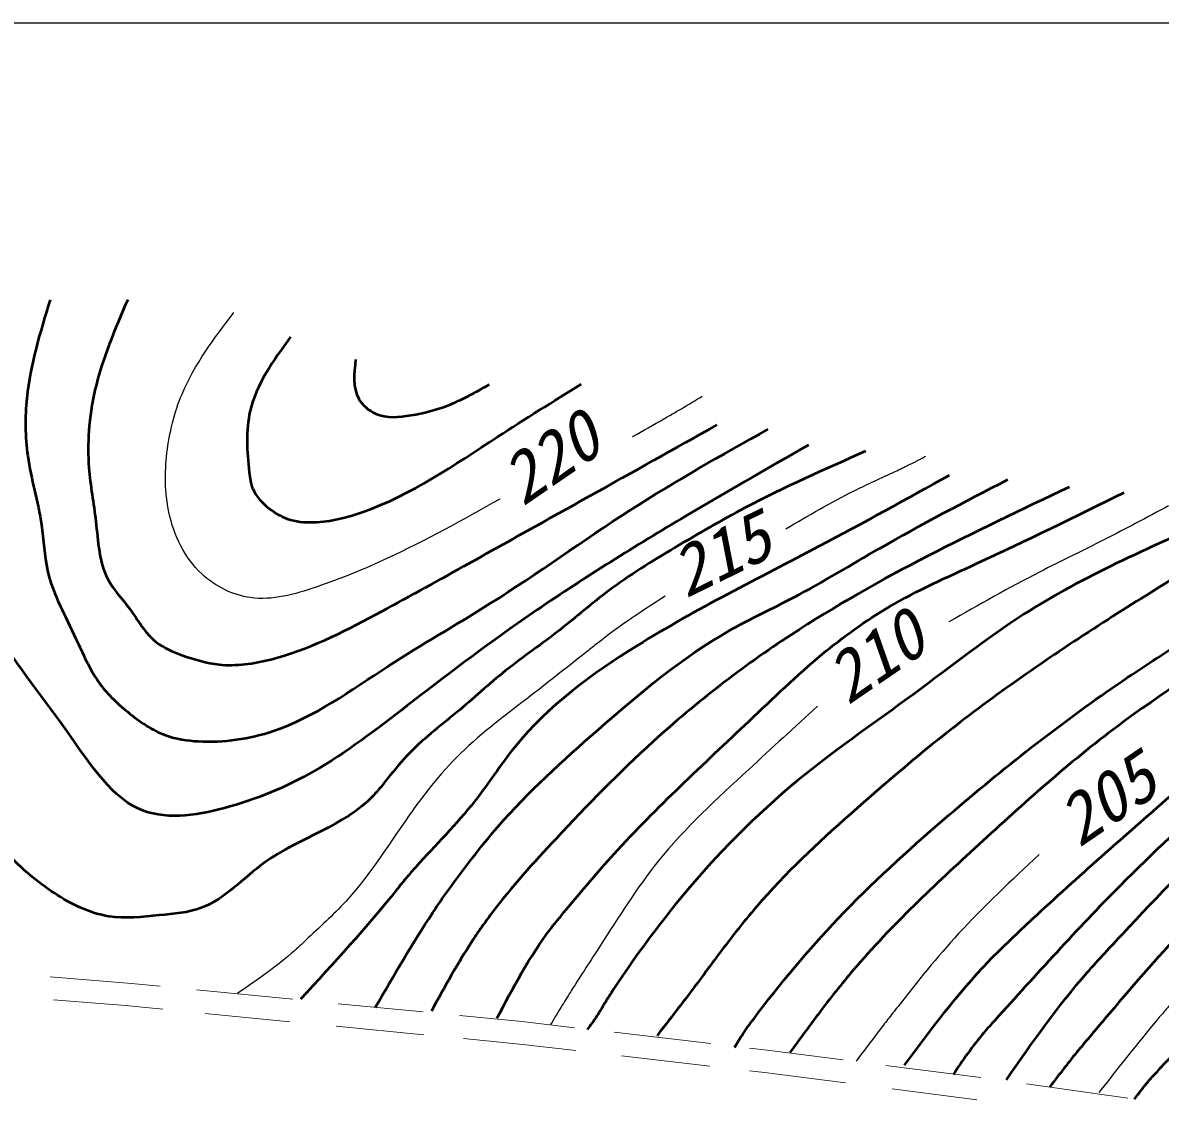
# Model space of a CAD drawing. Units: millimetres, scale not verified. Extents: x 40000 to 680000, y 20000 to 380000.
# Drawn here: x 98778 to 128997, y 274863 to 303554 of the extents above; entities that cross this region are included whole.
import ezdxf
from ezdxf.enums import TextEntityAlignment as Align

# ---------------------------------------------------------------- set-up
doc = ezdxf.new("R2010")
doc.units = ezdxf.units.MM
doc.header["$LTSCALE"] = 1000
for name, color, linetype, lineweight in [('M-BGD', 7, 'Continuous', 13), ('M-STR-STR3', 7, 'Continuous', 25), ('M-TTL-LINE', 7, 'Continuous', 50)]:
    doc.layers.add(name, color=color, linetype=linetype, lineweight=lineweight)
doc.styles.add('ＭＳ ゴシック', font='')
doc.styles.get('ＭＳ ゴシック').set_extended_font_data('MS Gothic')

msp = doc.modelspace()

# ---------------------------------------------------------------- linework, layer by layer
at = {"layer": 'M-BGD'}
for p, q in [((99509, 278222), (101560, 278053)), ((101560, 278053), (102433, 277968)), ((103398, 277874), (105952, 277625)), ((99598, 277613), (101507, 277456)), ((101507, 277456), (102497, 277359)), ((107159, 277507), (109416, 277287)), ((103627, 277249), (105878, 277029)), ((110383, 277193), (112042, 277031)), ((107108, 276910), (109432, 276683)), ((112042, 277031), (113439, 276869)), ((110487, 276580), (111978, 276435)), ((114492, 276746), (117060, 276446)), ((111978, 276435), (113471, 276261)), ((118086, 276327), (118555, 276272)), ((118555, 276272), (120571, 276014)), ((114684, 276119), (117035, 275845)), ((118082, 275723), (118483, 275676)), ((118483, 275676), (120637, 275401)), ((121706, 275869), (124227, 275546)), ((125444, 275381), (128140, 275002)), ((121871, 275243), (124126, 274954))]:
    msp.add_line(p, q, dxfattribs=at)
at = {"layer": 'M-BGD', "lineweight": 25}
for points, knots in [([(111453, 290905), (110468, 290356), (109482, 289806), (108470, 289335), (107855, 289049), (107229, 288792), (106569, 288568), (106000, 288375), (105406, 288208), (104825, 288289), (104353, 288355), (103890, 288585), (103534, 288917), (103074, 289346), (102792, 289944), (102662, 290556), (102551, 291075), (102549, 291603), (102610, 292126), (102672, 292666), (102803, 293200), (103011, 293696), (103340, 294481), (103864, 295170), (104389, 295859)], [0, 0, 0, 0, 1, 1, 1, 2, 2, 2, 3, 3, 3, 4, 4, 4, 5, 5, 5, 6, 6, 6, 7, 7, 7, 8, 8, 8, 8]), ([(114980, 292566), (115258, 292721), (115537, 292877), (115813, 293037), (115859, 293063), (115905, 293090), (115951, 293117), (115997, 293143), (116043, 293170), (116089, 293197), (116135, 293224), (116181, 293250), (116227, 293277), (116294, 293316), (116361, 293357), (116428, 293397), (116495, 293437), (116562, 293477), (116629, 293517), (116696, 293557), (116763, 293597), (116830, 293637)], [0, 0, 0, 0, 1, 1, 1, 2, 2, 2, 3, 3, 3, 4, 4, 4, 5, 5, 5, 6, 6, 6, 7, 7, 7, 7]), ([(119048, 290116), (119647, 290468), (120246, 290819), (120867, 291128), (121224, 291305), (121589, 291469), (121952, 291637), (122012, 291665), (122072, 291693), (122132, 291723), (122192, 291752), (122252, 291782), (122312, 291811), (122371, 291840), (122432, 291868), (122491, 291899), (122522, 291915), (122552, 291931), (122583, 291948), (122613, 291964), (122644, 291980), (122675, 291996), (122706, 292013), (122736, 292029), (122767, 292045)], [0, 0, 0, 0, 1, 1, 1, 2, 2, 2, 3, 3, 3, 4, 4, 4, 5, 5, 5, 6, 6, 6, 7, 7, 7, 8, 8, 8, 8]), ([(129212, 290724), (128649, 290422), (128086, 290120), (127516, 289831), (126942, 289540), (126361, 289262), (125789, 288967), (124974, 288548), (124176, 288095), (123378, 287643)], [0, 0, 0, 0, 1, 1, 1, 2, 2, 2, 3, 3, 3, 3]), ([(115846, 288327), (115309, 287981), (114772, 287635), (114266, 287247), (114178, 287179), (114090, 287110), (114003, 287041), (113915, 286972), (113827, 286903), (113740, 286834), (113214, 286420), (112692, 286005), (112160, 285596), (111521, 285104), (110871, 284620), (110306, 284051), (109765, 283506), (109303, 282884), (108863, 282247), (108400, 281576), (107961, 280889), (107420, 280289), (107090, 279923), (106722, 279590), (106362, 279251), (106242, 279138), (106122, 279024), (106000, 278914), (105530, 278496), (105008, 278137), (104487, 277779)], [0, 0, 0, 0, 1, 1, 1, 2, 2, 2, 3, 3, 3, 4, 4, 4, 5, 5, 5, 6, 6, 6, 7, 7, 7, 8, 8, 8, 9, 9, 9, 10, 10, 10, 10]), ([(119895, 285410), (119286, 284850), (118676, 284290), (118064, 283728), (117221, 282954), (116372, 282176), (115659, 281287), (115092, 280582), (114610, 279807), (114118, 279044), (113864, 278650), (113608, 278259), (113358, 277863), (113274, 277731), (113191, 277599), (113110, 277466), (113005, 277295), (112903, 277123), (112801, 276951)], [0, 0, 0, 0, 1, 1, 1, 2, 2, 2, 3, 3, 3, 4, 4, 4, 5, 5, 5, 6, 6, 6, 6]), ([(125778, 281465), (125047, 280783), (124317, 280101), (123641, 279366), (123071, 278747), (122541, 278090), (122022, 277426), (121936, 277315), (121850, 277204), (121764, 277093), (121677, 276982), (121591, 276871), (121506, 276760), (121308, 276503), (121113, 276244), (120919, 275984)], [0, 0, 0, 0, 1, 1, 1, 2, 2, 2, 3, 3, 3, 4, 4, 4, 5, 5, 5, 5]), ([(130698, 279076), (130245, 278584), (129793, 278092), (129353, 277590), (129280, 277506), (129207, 277422), (129134, 277337), (129062, 277252), (128990, 277167), (128918, 277082), (128387, 276449), (127877, 275798), (127368, 275147)], [0, 0, 0, 0, 1, 1, 1, 2, 2, 2, 3, 3, 3, 4, 4, 4, 4]), ([(78883, 275756), (82292, 275514), (85701, 275271), (89109, 275018), (92273, 274783), (95436, 274540), (98596, 274261), (101456, 274008), (104312, 273725), (107167, 273424), (109680, 273158), (112191, 272877), (114701, 272586), (121369, 271814), (128030, 270970), (134672, 269995), (139957, 269220), (145229, 268363), (150498, 267484), (154090, 266885), (157680, 266276), (161260, 265611), (166126, 264706), (170971, 263696), (175817, 262687)], [0, 0, 0, 0, 1, 1, 1, 2, 2, 2, 3, 3, 3, 4, 4, 4, 5, 5, 5, 6, 6, 6, 7, 7, 7, 8, 8, 8, 8])]:
    msp.add_open_spline(points, degree=3, knots=knots, dxfattribs=at)
at = {"layer": 'M-STR-STR3'}
msp.add_line((79466, 303554), (198100, 303554), dxfattribs=at)
at = {"layer": 'M-TTL-LINE'}
for points, knots in [([(121170, 292177), (120089, 291699), (119008, 291221), (117964, 290672), (117331, 290338), (116712, 289979), (116096, 289612), (115495, 289254), (114897, 288889), (114339, 288469), (113902, 288139), (113490, 287775), (113057, 287437), (112580, 287066), (112079, 286726), (111607, 286350), (111159, 285993), (110738, 285603), (110297, 285235), (109850, 284862), (109383, 284512), (108986, 284092), (108779, 283872), (108591, 283633), (108401, 283395), (108302, 283270), (108202, 283146), (108094, 283032), (107321, 282215), (106135, 281928), (105194, 281248), (104625, 280836), (104146, 280282), (103521, 280049), (103178, 279921), (102790, 279890), (102406, 279854), (101952, 279810), (101503, 279759), (101068, 279826), (100556, 279905), (100065, 280148), (99618, 280439), (99152, 280743), (98736, 281100), (98363, 281499), (97651, 282260), (97101, 283174), (96635, 284119), (96130, 285143), (95724, 286205), (95436, 287298), (95174, 288292), (95011, 289313), (94878, 290337), (94815, 290829), (94758, 291321), (94739, 291815), (94703, 292724), (94793, 293637), (94878, 294547), (94945, 295264), (95009, 295979), (95073, 296694)], [0, 0, 0, 0, 1, 1, 1, 2, 2, 2, 3, 3, 3, 4, 4, 4, 5, 5, 5, 6, 6, 6, 7, 7, 7, 8, 8, 8, 9, 9, 9, 10, 10, 10, 11, 11, 11, 12, 12, 12, 13, 13, 13, 14, 14, 14, 15, 15, 15, 16, 16, 16, 17, 17, 17, 18, 18, 18, 19, 19, 19, 20, 20, 20, 21, 21, 21, 21]), ([(119654, 292340), (118522, 291694), (117389, 291048), (116267, 290382), (114929, 289588), (113606, 288766), (112328, 287884), (111240, 287134), (110186, 286341), (109132, 285528), (108328, 284908), (107525, 284277), (106668, 283768), (105932, 283332), (105157, 282987), (104284, 282739), (103510, 282519), (102659, 282376), (101982, 282630), (101162, 282939), (100599, 283832), (100032, 284635), (99339, 285615), (98639, 286460), (98055, 287424), (97491, 288356), (97035, 289400), (96810, 290484), (96604, 291472), (96590, 292492), (96701, 293491), (96818, 294536), (97071, 295557), (97324, 296578)], [0, 0, 0, 0, 1, 1, 1, 2, 2, 2, 3, 3, 3, 4, 4, 4, 5, 5, 5, 6, 6, 6, 7, 7, 7, 8, 8, 8, 9, 9, 9, 10, 10, 10, 11, 11, 11, 11]), ([(99505, 296199), (99242, 295339), (98979, 294479), (98887, 293588), (98834, 293079), (98838, 292560), (98910, 292054), (98998, 291438), (99188, 290841), (99276, 290222), (99334, 289817), (99348, 289403), (99437, 289008), (99578, 288377), (99910, 287798), (100192, 287199), (100378, 286805), (100542, 286402), (100788, 286054), (101000, 285753), (101274, 285493), (101566, 285253), (101876, 284999), (102206, 284767), (102574, 284635), (102849, 284535), (103146, 284491), (103444, 284474), (104121, 284436), (104803, 284536), (105436, 284749), (106538, 285119), (107496, 285829), (108482, 286467), (109383, 287049), (110308, 287571), (111207, 288138), (112461, 288929), (113666, 289809), (114917, 290611), (116110, 291376), (117345, 292070), (118581, 292764)], [0, 0, 0, 0, 1, 1, 1, 2, 2, 2, 3, 3, 3, 4, 4, 4, 5, 5, 5, 6, 6, 6, 7, 7, 7, 8, 8, 8, 9, 9, 9, 10, 10, 10, 11, 11, 11, 12, 12, 12, 13, 13, 13, 14, 14, 14, 14]), ([(101566, 296199), (101226, 295411), (100886, 294624), (100696, 293795), (100615, 293442), (100562, 293081), (100536, 292718), (100512, 292390), (100511, 292059), (100536, 291734), (100572, 291260), (100662, 290798), (100719, 290314), (100781, 289784), (100802, 289229), (101040, 288779), (101186, 288502), (101416, 288265), (101612, 288001), (101844, 287688), (102030, 287338), (102322, 287108), (102519, 286953), (102764, 286853), (103009, 286764), (103334, 286646), (103660, 286547), (103994, 286512), (104448, 286465), (104916, 286535), (105368, 286650), (106360, 286901), (107267, 287363), (108162, 287841), (108946, 288260), (109722, 288691), (110497, 289123), (112741, 290372), (114985, 291625), (117230, 292879)], [0, 0, 0, 0, 1, 1, 1, 2, 2, 2, 3, 3, 3, 4, 4, 4, 5, 5, 5, 6, 6, 6, 7, 7, 7, 8, 8, 8, 9, 9, 9, 10, 10, 10, 11, 11, 11, 12, 12, 12, 13, 13, 13, 13]), ([(105894, 295214), (105439, 294586), (104983, 293957), (104818, 293245), (104699, 292729), (104732, 292169), (104795, 291619), (104812, 291469), (104832, 291319), (104887, 291184), (104971, 290976), (105138, 290801), (105322, 290657), (105471, 290540), (105630, 290444), (105803, 290382), (106026, 290303), (106271, 290283), (106513, 290291), (106962, 290306), (107398, 290418), (107818, 290566), (109105, 291020), (110242, 291812), (111390, 292558), (112127, 293036), (112870, 293496), (113612, 293955)], [0, 0, 0, 0, 1, 1, 1, 2, 2, 2, 3, 3, 3, 4, 4, 4, 5, 5, 5, 6, 6, 6, 7, 7, 7, 8, 8, 8, 9, 9, 9, 9]), ([(107620, 294608), (107579, 294237), (107538, 293866), (107707, 293570), (107804, 293399), (107971, 293253), (108156, 293173), (108446, 293046), (108778, 293078), (109096, 293132), (109436, 293190), (109760, 293271), (110070, 293392), (110448, 293538), (110806, 293741), (111165, 293945)], [0, 0, 0, 0, 1, 1, 1, 2, 2, 2, 3, 3, 3, 4, 4, 4, 5, 5, 5, 5]), ([(123390, 291536), (122244, 290900), (121097, 290264), (119940, 289654), (118321, 288799), (116681, 287995), (115110, 287019), (113900, 286269), (112731, 285417), (111848, 284322), (111473, 283857), (111150, 283349), (110781, 282879), (110300, 282265), (109741, 281715), (109219, 281134), (109132, 281037), (109046, 280939), (108963, 280839), (108879, 280740), (108799, 280637), (108717, 280536), (107908, 279529), (107034, 278577), (106160, 277624)], [0, 0, 0, 0, 1, 1, 1, 2, 2, 2, 3, 3, 3, 4, 4, 4, 5, 5, 5, 6, 6, 6, 7, 7, 7, 8, 8, 8, 8]), ([(108143, 277408), (108637, 278257), (109130, 279107), (109672, 279926), (109738, 280025), (109804, 280124), (109872, 280222), (109940, 280320), (110009, 280417), (110079, 280514), (110497, 281093), (110930, 281665), (111398, 282203), (112209, 283133), (113128, 283962), (114062, 284781), (115166, 285747), (116291, 286699), (117557, 287416), (118117, 287733), (118704, 288005), (119276, 288304), (120045, 288707), (120786, 289161), (121539, 289593), (122657, 290236), (123802, 290831), (124947, 291426)], [0, 0, 0, 0, 1, 1, 1, 2, 2, 2, 3, 3, 3, 4, 4, 4, 5, 5, 5, 6, 6, 6, 7, 7, 7, 8, 8, 8, 9, 9, 9, 9]), ([(126580, 291226), (124051, 290029), (121521, 288831), (119190, 287302), (117898, 286454), (116668, 285505), (115523, 284466), (114623, 283649), (113776, 282776), (112945, 281888), (112347, 281249), (111757, 280601), (111231, 279904), (111143, 279787), (111056, 279669), (110972, 279549), (110888, 279429), (110807, 279308), (110727, 279185), (110332, 278578), (109982, 277944), (109633, 277309)], [0, 0, 0, 0, 1, 1, 1, 2, 2, 2, 3, 3, 3, 4, 4, 4, 5, 5, 5, 6, 6, 6, 7, 7, 7, 7]), ([(111377, 277119), (111809, 277937), (112241, 278754), (112797, 279487), (112863, 279574), (112931, 279659), (113000, 279744), (113069, 279829), (113139, 279913), (113209, 279997), (113628, 280501), (114051, 281002), (114492, 281487), (115618, 282725), (116856, 283857), (118073, 285010), (118711, 285615), (119343, 286225), (120020, 286786), (120580, 287249), (121171, 287679), (121796, 288046), (122540, 288483), (123332, 288831), (124117, 289192), (125438, 289799), (126740, 290441), (128041, 291083)], [0, 0, 0, 0, 1, 1, 1, 2, 2, 2, 3, 3, 3, 4, 4, 4, 5, 5, 5, 6, 6, 6, 7, 7, 7, 8, 8, 8, 9, 9, 9, 9]), ([(130419, 290367), (128686, 289612), (126953, 288857), (125377, 287846), (124379, 287206), (123443, 286463), (122484, 285755), (121368, 284931), (120220, 284153), (119161, 283263), (118041, 282320), (117021, 281252), (116096, 280112), (115531, 279414), (115001, 278690), (114507, 277942), (114425, 277817), (114344, 277692), (114266, 277564), (114188, 277436), (114113, 277306), (114031, 277180), (113951, 277056), (113863, 276937), (113776, 276818)], [0, 0, 0, 0, 1, 1, 1, 2, 2, 2, 3, 3, 3, 4, 4, 4, 5, 5, 5, 6, 6, 6, 7, 7, 7, 8, 8, 8, 8]), ([(131788, 290280), (130431, 289463), (129075, 288647), (127740, 287794), (126349, 286906), (124981, 285979), (123675, 284972), (122674, 284200), (121710, 283382), (120764, 282540), (119893, 281766), (119038, 280971), (118279, 280090), (117897, 279648), (117540, 279183), (117191, 278714), (117074, 278557), (116959, 278400), (116842, 278244), (116445, 277710), (116037, 277183), (115629, 276657)], [0, 0, 0, 0, 1, 1, 1, 2, 2, 2, 3, 3, 3, 4, 4, 4, 5, 5, 5, 6, 6, 6, 7, 7, 7, 7]), ([(117691, 276344), (117760, 276462), (117830, 276581), (117905, 276696), (117999, 276840), (118102, 276978), (118205, 277115), (118904, 278039), (119645, 278932), (120442, 279770), (121329, 280703), (122286, 281569), (123263, 282411), (124691, 283640), (126162, 284817), (127713, 285884), (129130, 286858), (130614, 287739), (131982, 288778), (132575, 289228), (133146, 289708), (133718, 290188)], [0, 0, 0, 0, 1, 1, 1, 2, 2, 2, 3, 3, 3, 4, 4, 4, 5, 5, 5, 6, 6, 6, 7, 7, 7, 7]), ([(134478, 289791), (133482, 288960), (132486, 288129), (131439, 287367), (130263, 286510), (129023, 285740), (127858, 284871), (126563, 283905), (125361, 282819), (124168, 281724), (123009, 280660), (121858, 279588), (120840, 278395), (120525, 278027), (120223, 277647), (119933, 277258), (119836, 277128), (119741, 276998), (119645, 276868), (119482, 276647), (119318, 276429), (119153, 276211)], [0, 0, 0, 0, 1, 1, 1, 2, 2, 2, 3, 3, 3, 4, 4, 4, 5, 5, 5, 6, 6, 6, 7, 7, 7, 7]), ([(122201, 275870), (122910, 276823), (123618, 277776), (124438, 278629), (124626, 278825), (124821, 279016), (125017, 279205), (125214, 279394), (125413, 279580), (125612, 279765), (126809, 280876), (128043, 281948), (129268, 283026), (130057, 283719), (130842, 284415), (131620, 285124), (132570, 285990), (133509, 286876), (134550, 287620), (135354, 288195), (136218, 288685), (137082, 289176)], [0, 0, 0, 0, 1, 1, 1, 2, 2, 2, 3, 3, 3, 4, 4, 4, 5, 5, 5, 6, 6, 6, 7, 7, 7, 7]), ([(138059, 289031), (136517, 287876), (134974, 286722), (133465, 285522), (131537, 283989), (129664, 282383), (127930, 280638), (126782, 279484), (125696, 278269), (124601, 277063), (124500, 276951), (124398, 276839), (124301, 276724), (124008, 276379), (123753, 276004), (123497, 275629)], [0, 0, 0, 0, 1, 1, 1, 2, 2, 2, 3, 3, 3, 4, 4, 4, 5, 5, 5, 5]), ([(124909, 275488), (125591, 276465), (126273, 277442), (127057, 278335), (127210, 278509), (127367, 278681), (127525, 278851), (127682, 279022), (127840, 279192), (127999, 279362), (128949, 280381), (129918, 281384), (130932, 282338), (132422, 283740), (134012, 285035), (135635, 286282), (136722, 287116), (137825, 287929), (138927, 288741)], [0, 0, 0, 0, 1, 1, 1, 2, 2, 2, 3, 3, 3, 4, 4, 4, 5, 5, 5, 6, 6, 6, 6]), ([(139976, 288452), (138482, 287094), (136989, 285737), (135418, 284473), (134496, 283730), (133547, 283020), (132633, 282266), (131579, 281397), (130572, 280469), (129630, 279481), (128895, 278709), (128198, 277901), (127511, 277087), (127396, 276951), (127282, 276815), (127167, 276679), (127053, 276543), (126938, 276408), (126825, 276271), (126563, 275953), (126313, 275625), (126064, 275297)], [0, 0, 0, 0, 1, 1, 1, 2, 2, 2, 3, 3, 3, 4, 4, 4, 5, 5, 5, 6, 6, 6, 7, 7, 7, 7]), ([(128315, 274973), (128436, 275136), (128557, 275299), (128688, 275453), (128774, 275552), (128864, 275649), (128953, 275745), (129043, 275842), (129131, 275939), (129221, 276035), (129756, 276615), (130304, 277183), (130860, 277744), (132013, 278909), (133197, 280047), (134441, 281109), (135641, 282132), (136897, 283084), (138131, 284075), (138786, 284600), (139435, 285136), (140012, 285739), (140693, 286449), (141275, 287252), (141857, 288054)], [0, 0, 0, 0, 1, 1, 1, 2, 2, 2, 3, 3, 3, 4, 4, 4, 5, 5, 5, 6, 6, 6, 7, 7, 7, 8, 8, 8, 8])]:
    msp.add_open_spline(points, degree=3, knots=knots, dxfattribs=at)

# ---------------------------------------------------------------- texts
at = {"layer": 'M-BGD', "style": 'ＭＳ ゴシック', "oblique": 15}
for s, rotation, p in [('220', 34.475, (112282, 290367)), ('215', 26.017, (116566, 287905)), ('210', 34.475, (120917, 285090)), ('205', 34.475, (127062, 281306))]:
    msp.add_text(s, height=1320, rotation=rotation, dxfattribs=at).set_placement(p, align=Align.BOTTOM_LEFT)

doc.saveas('drawing.dxf')
